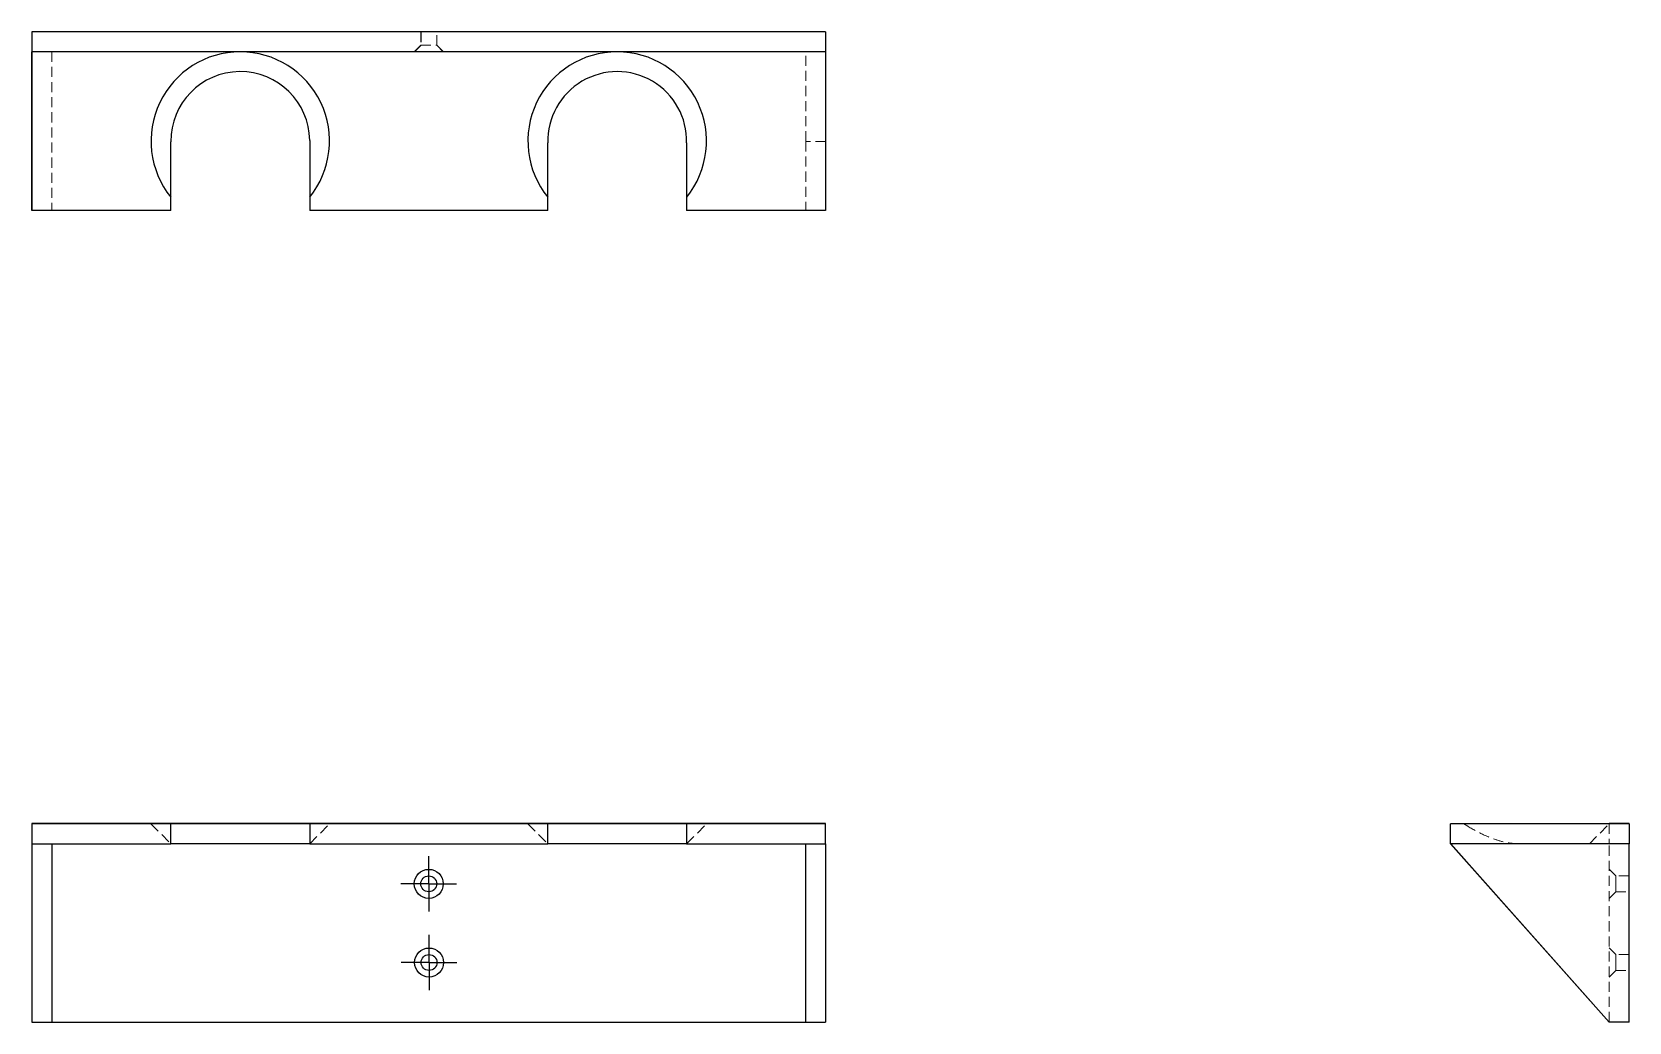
# Model space of a CAD drawing. Header units: millimetres. Extents: x 33 to 234, y 45 to 169.
import ezdxf

# ---------------------------------------------------------------- set-up
doc = ezdxf.new("R2010")
doc.units = ezdxf.units.MM
doc.linetypes.add('HIDDEN', pattern=[1.905, 1.27, -0.635])
doc.layers.add('10', color=7, linetype='Continuous')

# ---------------------------------------------------------------- blocks, each defined once
blk = doc.blocks.new('SW_CENTERMARKSYMBOL_0')
at = {"layer": '10', "color": 0}
for p, q in [((0, 2.5), (0, 3.5)), ((0, 0), (0, 2.5)), ((-2.5, 0), (-3.5, 0)), ((0, 0), (-2.5, 0)), ((0, 0), (0, -2.5)), ((0, 0), (2.5, 0)), ((2.5, 0), (3.5, 0)), ((0, -2.5), (0, -3.5))]:
    blk.add_line(p, q, dxfattribs=at)
blk = doc.blocks.new('SW_CENTERMARKSYMBOL_1')
at = {"layer": '10', "color": 0}
for p, q in [((0, 2.5), (0, 3.5)), ((0, 0), (0, 2.5)), ((-2.5, 0), (-3.5, 0)), ((0, 0), (-2.5, 0)), ((0, 0), (0, -2.5)), ((0, 0), (2.5, 0)), ((2.5, 0), (3.5, 0)), ((0, -2.5), (0, -3.5))]:
    blk.add_line(p, q, dxfattribs=at)

msp = doc.modelspace()

# ---------------------------------------------------------------- linework, layer by layer
at = {"color": 7, "linetype": 'Continuous', "lineweight": 25}
for p, q in [((33, 169.25), (33, 166.75)), ((133, 169.25), (33, 169.25)), ((133, 169.25), (133, 166.75)), ((133, 169.25), (133, 146.75)), ((133, 169.25), (133, 169.25)), ((133, 166.75), (33, 166.75)), ((33, 166.75), (33, 146.75)), ((33, 146.75), (33, 166.75)), ((68, 155.58), (68, 155.58)), ((115.5, 155.27), (115.5, 155.27)), ((50.5, 146.75), (50.5, 148.43)), ((68, 148.43), (68, 146.75)), ((98, 146.75), (98, 148.43)), ((115.5, 148.43), (115.5, 146.75)), ((50.5, 146.75), (33, 146.75)), ((33, 146.75), (33, 146.75)), ((98, 146.75), (68, 146.75)), ((133, 146.75), (115.5, 146.75)), ((133, 69.5), (33, 69.5)), ((33, 69.5), (33, 66.96)), ((33, 69.47), (33, 66.97)), ((50.5, 69.47), (33, 69.47)), ((50.5, 66.97), (50.5, 69.47)), ((59.25, 69.47), (50.5, 69.47)), ((68, 69.47), (59.25, 69.47)), ((98, 69.47), (68, 69.47)), ((68, 69.47), (68, 66.97)), ((98, 66.97), (98, 69.47)), ((106.75, 69.47), (98, 69.47)), ((115.5, 69.47), (106.75, 69.47)), ((133, 69.47), (115.5, 69.47)), ((115.5, 69.47), (115.5, 66.97)), ((133, 69.47), (133, 69.5)), ((133, 66.97), (133, 69.47)), ((211.75, 66.97), (211.75, 69.47)), ((234.25, 69.47), (211.75, 69.47)), ((231.75, 69.47), (231.75, 69.5)), ((234.25, 69.5), (231.75, 69.5)), ((234.25, 69.47), (234.25, 69.5)), ((234.25, 69.47), (234.25, 66.97)), ((33, 66.97), (50.5, 66.97)), ((33, 66.96), (35.5, 66.96)), ((33, 66.96), (33, 44.5)), ((35.5, 66.96), (35.5, 44.5)), ((68, 66.97), (50.5, 66.97)), ((68, 66.97), (98, 66.97)), ((68, 66.97), (68, 66.97)), ((68, 66.97), (68, 66.97)), ((115.5, 66.97), (98, 66.97)), ((115.5, 66.97), (133, 66.97)), ((115.5, 66.97), (115.5, 66.97)), ((115.5, 66.97), (115.5, 66.97)), ((130.5, 44.5), (130.5, 66.97)), ((133, 66.97), (133, 44.5)), ((234.25, 66.97), (211.75, 66.97)), ((211.78, 66.96), (211.75, 66.96)), ((211.75, 66.96), (231.75, 44.5)), ((211.78, 66.97), (231.75, 44.5)), ((231.75, 66.93), (220.46, 66.97)), ((231.75, 66.96), (220.85, 66.96)), ((231.75, 66.93), (231.75, 66.97)), ((234.25, 44.5), (234.25, 66.97)), ((33, 44.5), (35.5, 44.5)), ((35.5, 44.5), (130.5, 44.5)), ((130.5, 44.5), (133, 44.5)), ((234.25, 44.5), (231.75, 44.5))]:
    msp.add_line(p, q, dxfattribs=at)
at = {"color": 7, "linetype": 'HIDDEN', "lineweight": 18}
for p, q in [((82, 169.25), (82, 167.58)), ((82.04, 169.25), (82.04, 167.58)), ((84, 167.58), (84, 169.25)), ((84.04, 167.58), (84.04, 169.25)), ((82, 167.58), (81.17, 166.75)), ((82.04, 167.58), (81.2, 166.75)), ((82, 167.58), (84, 167.58)), ((84, 167.58), (84.04, 167.58)), ((84.83, 166.75), (84, 167.58)), ((84.87, 166.75), (84.04, 167.58)), ((35.5, 166.75), (35.5, 146.75)), ((130.5, 155.46), (130.5, 166.75)), ((133, 166.75), (133, 155.46)), ((133, 155.46), (130.5, 155.46)), ((130.5, 155.46), (130.5, 146.78)), ((133, 146.78), (133, 155.46)), ((33, 146.75), (35.5, 146.75)), ((130.5, 146.78), (133, 146.78)), ((48, 69.47), (50.5, 66.97)), ((68, 66.97), (70.5, 69.47)), ((95.5, 69.47), (98, 66.97)), ((115.5, 66.97), (118, 69.47)), ((213.92, 69.18), (213.43, 69.47)), ((229.25, 66.97), (231.75, 69.47)), ((231.75, 69.47), (231.75, 66.97)), ((130.5, 66.93), (133, 66.93)), ((220.85, 66.96), (211.78, 66.96)), ((220.58, 66.97), (219.88, 67.01)), ((220.27, 66.97), (220.27, 66.97)), ((220.58, 66.97), (220.58, 66.97)), ((231.75, 44.5), (231.75, 66.93)), ((232.58, 62.91), (231.75, 63.75)), ((232.58, 62.91), (232.58, 61.91)), ((234.25, 62.91), (232.58, 62.91)), ((231.75, 60.08), (232.58, 60.91)), ((232.58, 61.91), (232.58, 60.91)), ((232.58, 60.91), (234.25, 60.91)), ((232.58, 53), (231.75, 53.84)), ((232.58, 53), (232.58, 52)), ((234.25, 53), (232.58, 53)), ((231.75, 50.17), (232.58, 51)), ((232.58, 52), (232.58, 51)), ((232.58, 51), (234.25, 51))]:
    msp.add_line(p, q, dxfattribs=at)
at = {"color": 7, "linetype": 'Continuous', "lineweight": 25}
for centre, radius in [((83, 61.91), 1.83), ((83, 61.91), 1), ((83.04, 52), 1.83), ((83.04, 52), 1)]:
    msp.add_circle(centre, radius, dxfattribs=at)
for centre, radius, start, end in [((59.25, 155.5), 11.25, 90, 218.9456), ((59.25, 155.5), 11.25, 321.0608, 90), ((106.75, 155.5), 11.25, 90, 218.9669), ((106.75, 155.5), 11.25, 321.082, 90), ((59.25, 155.5), 8.75, 0.5445, 180.5445), ((106.75, 155.5), 8.75, 358.4947, 181.5053)]:
    msp.add_arc(centre, radius, start, end, dxfattribs=at)
for points in [[(50.5, 148.43), (50.5, 149.13), (50.5, 149.77), (50.5, 151), (50.5, 151.58), (50.5, 152.71), (50.5, 153.26), (50.5, 154.34), (50.5, 154.87), (50.5, 155.42)], [(68, 155.58), (68, 155.06), (68, 154.54), (68, 153.47), (68, 152.93), (68, 151.78), (68, 151.18), (68, 149.89), (68, 149.2), (68, 148.43)], [(98, 148.43), (98, 149.11), (98, 149.74), (98, 150.95), (98, 151.52), (98, 152.62), (98, 153.16), (98, 154.21), (98, 154.74), (98, 155.27)], [(115.5, 155.27), (115.5, 154.77), (115.5, 154.28), (115.5, 153.25), (115.5, 152.73), (115.5, 151.63), (115.5, 151.06), (115.5, 149.82), (115.5, 149.16), (115.5, 148.43)]]:
    msp.add_open_spline(points, degree=3, knots=[0, 0, 0, 0, 0.25, 0.25, 0.5, 0.5, 0.75, 0.75, 1, 1, 1, 1], dxfattribs=at)
at = {"color": 7, "linetype": 'HIDDEN', "lineweight": 18}
msp.add_open_spline([(220.27, 66.97), (219.77, 66.99), (219.28, 67.04), (218.25, 67.24), (217.73, 67.38), (216.63, 67.77), (216.06, 68.02), (214.82, 68.64), (214.16, 69.01), (213.43, 69.47)], degree=3, knots=[0, 0, 0, 0, 0.25, 0.25, 0.5, 0.5, 0.75, 0.75, 1, 1, 1, 1], dxfattribs=at)

# ---------------------------------------------------------------- block references
at = {"layer": '10'}
for name, p in [('SW_CENTERMARKSYMBOL_0', (83, 61.91)), ('SW_CENTERMARKSYMBOL_1', (83.04, 52))]:
    msp.add_blockref(name, p, dxfattribs=at)

doc.saveas('drawing.dxf')
